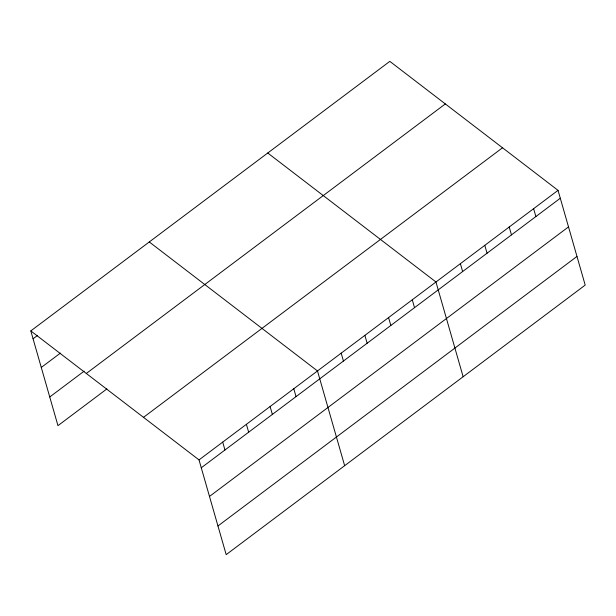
<?xml version="1.0" encoding="UTF-8"?>
<svg xmlns="http://www.w3.org/2000/svg" width="616" height="616" viewBox="0 0 616 616"><rect width="100%" height="100%" fill="white"/><g stroke="black" fill="none" stroke-linecap="round" stroke-linejoin="round"><path stroke-width="0.92" d="M30.8 330.908L389.82 61.361L558.034 190.352L585.2 285.093L226.18 554.639L199.014 459.898L30.8 330.908L57.966 425.648L106.884 388.919M33.056 338.785L37.645 335.343M41.28 367.452L60.391 353.107M49.75 396.981L84.146 371.155M86.309 373.473L445.33 103.927M143.505 417.332L502.525 147.786M199.014 459.898L558.034 190.352M201.27 467.783L560.29 198.237M209.486 496.442L568.514 226.896M217.956 525.979L576.984 256.433M267.752 153.007L435.966 281.997L463.132 376.738M149.28 241.957L317.486 370.947L344.652 465.688M533.618 208.685L535.882 216.562M509.209 227.011L511.465 234.889M484.792 245.337L487.056 253.222M460.383 263.671L462.639 271.548M412.273 299.792L414.53 307.669M388.573 317.579L390.837 325.464M364.88 335.366L367.136 343.251M341.187 353.161L343.443 361.038M293.793 388.742L296.05 396.619M270.101 406.529L272.357 414.414M246.4 424.324L248.664 432.201M222.707 442.111L224.963 449.988"/></g></svg>
